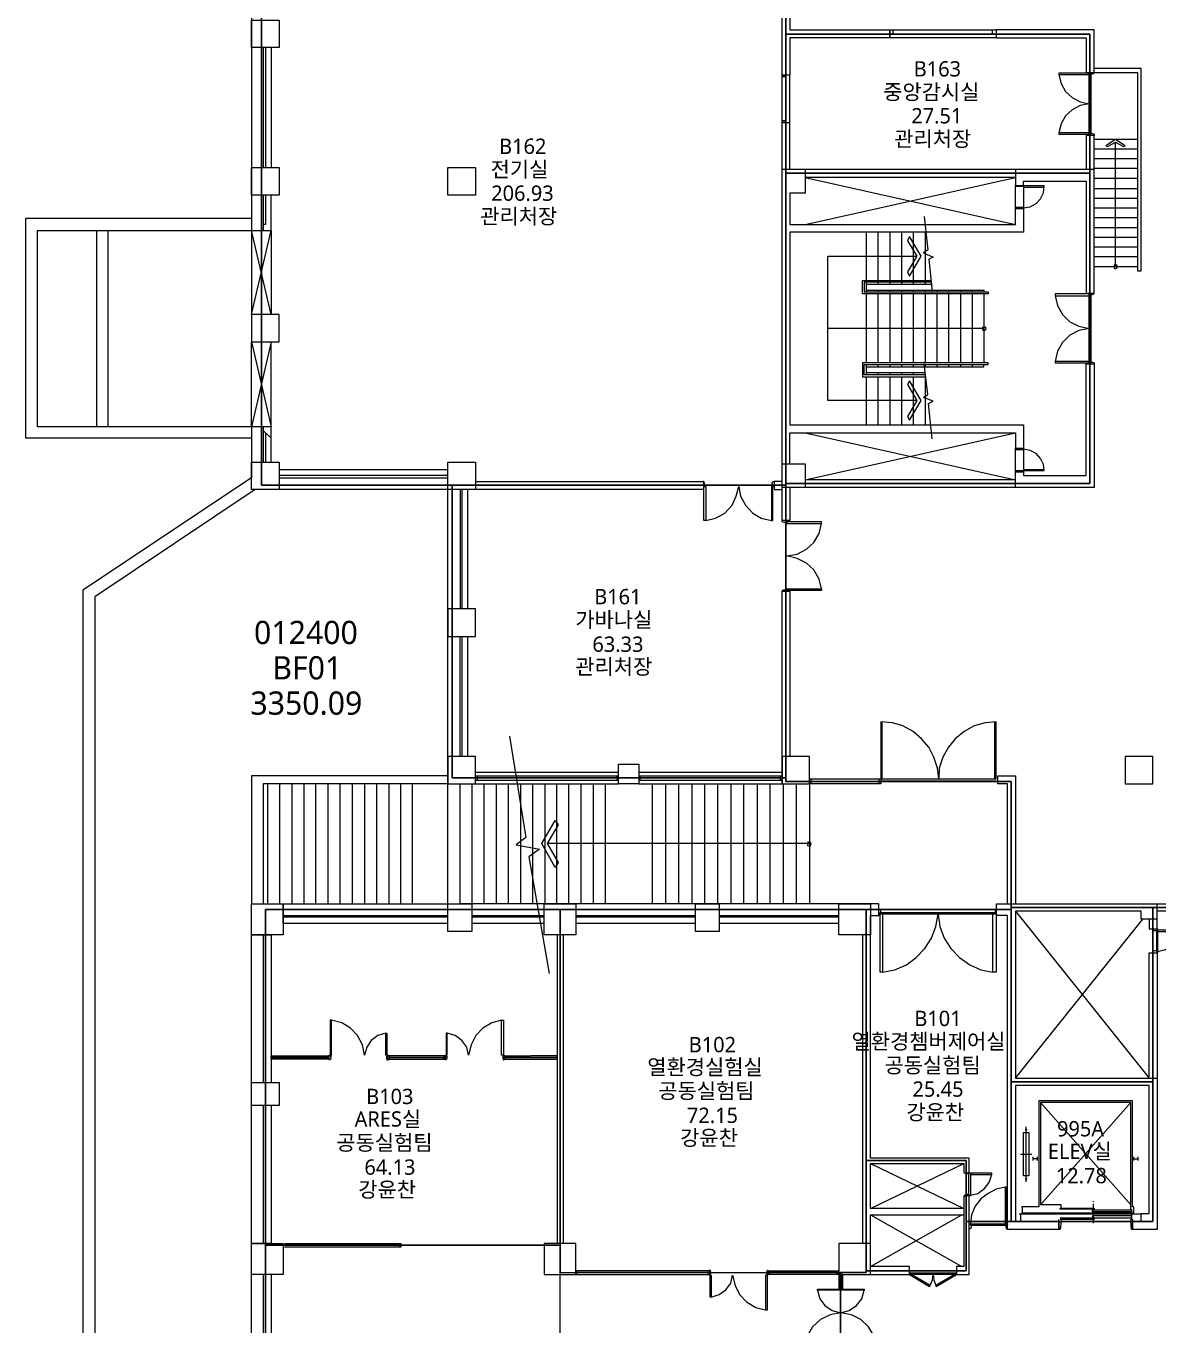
# Model space of a CAD drawing. Header units: millimetres. Extents: x -3982 to 126966, y -1911 to 106667.
# Drawn here: x 43112 to 71928, y 28333 to 61413 of the extents above; entities that cross this region are included whole.
import ezdxf

# ---------------------------------------------------------------- set-up
doc = ezdxf.new("R2010")
doc.units = ezdxf.units.MM
doc.layers.add('PDF_문자', color=7, linetype='Continuous')
doc.layers.add('PDF_형상', color=7, linetype='Continuous')
doc.styles.add('PDF 맑은 고딕', font='malgun.ttf')

msp = doc.modelspace()

# ---------------------------------------------------------------- linework, layer by layer
at = {"layer": 'PDF_형상', "lineweight": 5}
for points in [[(62450, 72455), (62450, 61203), (70195, 61203), (70195, 57665), (70195, 49765), (68394, 49765), (62450, 49765), (62450, 49719), (62450, 42269), (62450, 42176), (68193, 42176), (68193, 38963), (71700, 38963), (76697, 38963), (79289, 38963), (82936, 38963), (86397, 38963), (90448, 38963), (105440, 38963), (107784, 38963), (107784, 43557), (98487, 43557), (98487, 87448)], [(48855, 66201), (48855, 56206)], [(79289, 38963), (68193, 38963), (68193, 30971), (67044, 30971), (67044, 32523), (64499, 32523), (64499, 38917), (68193, 38917), (68193, 42176), (62450, 42176), (62450, 49765), (70195, 49765), (70195, 57665), (62450, 57665), (62450, 49765), (62450, 42269), (53961, 42269), (53961, 49719), (49103, 49719), (49103, 65208)], [(67805, 61203), (65104, 61203)], [(65182, 61203), (65182, 61312)], [(67711, 61203), (67711, 61312)], [(49150, 60862), (49150, 57805)], [(49212, 60862), (49212, 57805)], [(49351, 60862), (49351, 57805)], [(70179, 58689), (69403, 58689), (69403, 58658), (70226, 58658), (70226, 60210), (69403, 60210), (69403, 60179), (70179, 60179)], [(70195, 58627), (70179, 58627), (70179, 60226), (70195, 60226)], [(70226, 60195), (70257, 60195), (70303, 60210), (70303, 60226), (70288, 60226)], [(70303, 60226), (71405, 60226), (71405, 55182), (71498, 55182), (71498, 60334), (70303, 60334)], [(62559, 49657), (62559, 48819), (62357, 48819), (62357, 58953), (62357, 60164), (62450, 60164), (62450, 58953), (62357, 58953), (62559, 58953), (62559, 60164)], [(62450, 60117), (62357, 60117)], [(69403, 60179), (69465, 59946), (69574, 59745), (69745, 59589), (69946, 59481), (70179, 59434), (69946, 59388), (69745, 59279), (69574, 59124), (69465, 58922), (69403, 58689)], [(62450, 59000), (62357, 59000)], [(62559, 57758), (62559, 58953)], [(68301, 57758), (68301, 57355), (68503, 57355), (68503, 57463), (70101, 57463), (70101, 54608), (70303, 54608), (70303, 58627), (70101, 58627), (70101, 57758)], [(70226, 58674), (70257, 58674), (70303, 58658), (70303, 58627), (70288, 58627)], [(70303, 58534), (71405, 58534)], [(70303, 58286), (71405, 58286)], [(70846, 55290), (70846, 58456)], [(70303, 58037), (71405, 58037)], [(70303, 57758), (62357, 57758)], [(62947, 57758), (62947, 57153), (62559, 57153), (62559, 56361), (68301, 56361), (68301, 56765), (68503, 56765), (68301, 56765), (68301, 57355), (68503, 57355), (68503, 56765), (68503, 56160), (62559, 56160), (62559, 51255), (68503, 51255), (68503, 50665), (68503, 50060), (68301, 50060), (68301, 50665), (68503, 50665)], [(70303, 57789), (71405, 57789)], [(62947, 56361), (68301, 57556), (62947, 57556), (68301, 56361)], [(68301, 56796), (68487, 56796), (68487, 56780), (68503, 56780), (68674, 56811), (68829, 56889), (68937, 57013), (69015, 57168), (69031, 57339), (68487, 57339), (68487, 57323), (68301, 57323)], [(68503, 57308), (69031, 57308)], [(70303, 57541), (71405, 57541)], [(70303, 57277), (71405, 57277)], [(49351, 50308), (49351, 51209), (43407, 51209), (43407, 56206), (49351, 56206), (49351, 57106)], [(49150, 57106), (49150, 56206)], [(49212, 57106), (49212, 56361), (49150, 56361)], [(70303, 57029), (71405, 57029)], [(70303, 56780), (71405, 56780)], [(48855, 50914), (43112, 50914), (43112, 56516), (48855, 56516)], [(65973, 56563), (66066, 55709), (65958, 55632), (66206, 55523), (66097, 55477), (66175, 54654)], [(70303, 56532), (71405, 56532)], [(70303, 56284), (71405, 56284)], [(44913, 51209), (44913, 56206)], [(45208, 51209), (45208, 56206)], [(64499, 56160), (64499, 54933)], [(64794, 56160), (64794, 54933)], [(65104, 56160), (65104, 54933)], [(65399, 56160), (65399, 54933)], [(65694, 56160), (65694, 54933)], [(66004, 56160), (66004, 54933)], [(70303, 56035), (71405, 56035)], [(70303, 55787), (71405, 55787)], [(65787, 51876), (63521, 51876), (63521, 55554), (65787, 55554)], [(70303, 55539), (71405, 55539)], [(70303, 55290), (71405, 55290)], [(70893, 55290), (70877, 55306), (70846, 55321), (70815, 55306), (70815, 55290)], [(66159, 54887), (64452, 54887), (64452, 54639), (67603, 54639), (67603, 54592), (64406, 54592), (64406, 54933), (66144, 54933)], [(64499, 54887), (64499, 54639)], [(64499, 54840), (66159, 54840)], [(64499, 54685), (67494, 54685), (67494, 54639)], [(64499, 54592), (64499, 52838)], [(64794, 54887), (64794, 54840)], [(64794, 54685), (64794, 54639)], [(64794, 54592), (64794, 52838)], [(65104, 54887), (65104, 54840)], [(65104, 54685), (65104, 54639)], [(65104, 54592), (65104, 52838)], [(65399, 54887), (65399, 54840)], [(65399, 54685), (65399, 54639)], [(65399, 54592), (65399, 52838)], [(65694, 54887), (65694, 54840)], [(65694, 54685), (65694, 54639)], [(65694, 54592), (65694, 52838)], [(66004, 54887), (66004, 54840)], [(66004, 54685), (66004, 54639)], [(66004, 54592), (66004, 52838)], [(66299, 54685), (66299, 54639)], [(66299, 54592), (66299, 52838)], [(66594, 54685), (66594, 54639)], [(66594, 54592), (66594, 52838)], [(66904, 54685), (66904, 54639)], [(66904, 54592), (66904, 52838)], [(67199, 54685), (67199, 54639)], [(67199, 54592), (67199, 52838)], [(67494, 54592), (67494, 52838)], [(70179, 52869), (69310, 52869), (69310, 52838), (70226, 52838), (70226, 54592), (69310, 54592), (69310, 54545), (70179, 54545)], [(70195, 52807), (70179, 52807), (70179, 54608), (70195, 54608)], [(70226, 54576), (70257, 54576), (70303, 54592), (70303, 54608), (70288, 54608)], [(69310, 54545), (69372, 54297), (69496, 54064), (69682, 53878), (69915, 53769), (70179, 53707), (69915, 53661), (69682, 53537), (69496, 53350), (69372, 53133), (69310, 52869)], [(67494, 53707), (63521, 53707)], [(67556, 53707), (67541, 53738), (67494, 53754), (67463, 53738), (67448, 53707)], [(68301, 49657), (68301, 50060), (68503, 50060), (68503, 49967), (70101, 49967), (70101, 52807), (70303, 52807), (70303, 49657), (62357, 49657)], [(66004, 52528), (64452, 52528), (64452, 52792), (67603, 52792), (67603, 52838), (64406, 52838), (64406, 52481), (66004, 52481), (66004, 51255)], [(64499, 52730), (67494, 52730), (67494, 52792)], [(64499, 52792), (64499, 52528)], [(64794, 52792), (64794, 52730)], [(65104, 52792), (65104, 52730)], [(65399, 52792), (65399, 52730)], [(65694, 52792), (65694, 52730)], [(66175, 50898), (66082, 51798), (66206, 51860), (65958, 51954), (66066, 52031), (65973, 52807)], [(66004, 52792), (66004, 52730)], [(66299, 52792), (66299, 52730)], [(66594, 52792), (66594, 52730)], [(66904, 52792), (66904, 52730)], [(67199, 52792), (67199, 52730)], [(70226, 52854), (70257, 52854), (70303, 52838), (70303, 52807), (70288, 52807)], [(64499, 52590), (66004, 52590)], [(64499, 52481), (64499, 51255)], [(64794, 52590), (64794, 52528)], [(64794, 52481), (64794, 51255)], [(65104, 52590), (65104, 52528)], [(65104, 52481), (65104, 51255)], [(65399, 52590), (65399, 52528)], [(65399, 52481), (65399, 51255)], [(65694, 52590), (65694, 52528)], [(65694, 52481), (65694, 51255)], [(48855, 51209), (48855, 49905), (44556, 47049), (44556, 20371), (56304, 20371), (56304, 20867), (53262, 20867), (53262, 20665)], [(49150, 51209), (49150, 50308)], [(49351, 50914), (49150, 51116)], [(49212, 51053), (49212, 50308)], [(62559, 50262), (62559, 51053), (68301, 51053), (68301, 50665)], [(62947, 51053), (68301, 49858), (62947, 49858), (68301, 51053)], [(68301, 50091), (68487, 50091), (69031, 50091), (69015, 50246), (68937, 50402), (68829, 50526), (68674, 50603), (68503, 50634), (68487, 50634), (68487, 50619), (68301, 50619)], [(53852, 50107), (49553, 50107)], [(53852, 49967), (49553, 49967)], [(68503, 50122), (69031, 50122)], [(49553, 49905), (53852, 49905)], [(54551, 49812), (60355, 49812), (60355, 49610), (54163, 49610), (54163, 46568)], [(60355, 49719), (60355, 49688), (60417, 49688), (60417, 48819), (60370, 48819), (60370, 49734), (60386, 49734), (60386, 49765), (60370, 49812), (60355, 49812), (60355, 49796)], [(60417, 48819), (60665, 48881), (60898, 49005), (61084, 49207), (61193, 49439), (61255, 49688), (61302, 49439), (61426, 49207), (61612, 49005), (61829, 48881), (62093, 48819)], [(62155, 49719), (62155, 49688), (62093, 49688), (62093, 48819), (62124, 48819), (62124, 49734), (62109, 49734), (62109, 49765), (62124, 49812), (62155, 49812), (62155, 49796)], [(62357, 49812), (62155, 49812), (62155, 49610), (62357, 49610)], [(53852, 38560), (49662, 38560), (49662, 39057), (53852, 39057), (53852, 49610), (48948, 49610), (44866, 46879), (44866, 20665), (56304, 20665)], [(54209, 49610), (54209, 46568)], [(54349, 49610), (54349, 46568)], [(62466, 48819), (62481, 48819), (62481, 48741), (63366, 48741), (63366, 48788), (62450, 48788), (62450, 48772), (62404, 48772), (62357, 48788), (62357, 48819), (62373, 48819)], [(63366, 47080), (63304, 47329), (63164, 47561), (62978, 47732), (62745, 47856), (62481, 47918), (62745, 47965), (62978, 48089), (63164, 48260), (63304, 48493), (63366, 48741)], [(58710, 42114), (62357, 42114), (62357, 47018), (62559, 47018), (62559, 42812)], [(62466, 47018), (62481, 47018), (62481, 47080), (63366, 47080), (63366, 47034), (62450, 47034), (62450, 47049), (62404, 47049), (62357, 47034), (62357, 47018), (62373, 47018)], [(54163, 42812), (54163, 45870)], [(54209, 45870), (54209, 42812)], [(54349, 45870), (54349, 42812)], [(64902, 42238), (64902, 43697)], [(67773, 42238), (67773, 43697)], [(55420, 43325), (55839, 40748), (55590, 40562), (56180, 40453), (55916, 40252), (56428, 37287)], [(54551, 42409), (58198, 42409)], [(58710, 42409), (62357, 42409)], [(53852, 42316), (48855, 42316), (48855, 39057)], [(53852, 42114), (49150, 42114), (49150, 39057)], [(49258, 42114), (49258, 39057)], [(49569, 42114), (49569, 39057)], [(49879, 42114), (49879, 39057)], [(50189, 42114), (50189, 39057)], [(50484, 42114), (50484, 39057)], [(50795, 42114), (50795, 39057)], [(51105, 42114), (51105, 39057)], [(51415, 42114), (51415, 39057)], [(51726, 42114), (51726, 39057)], [(52036, 42114), (52036, 39057)], [(52347, 42114), (52347, 39057)], [(52642, 42114), (52642, 39057)], [(52952, 39057), (52952, 42114)], [(64607, 32445), (66982, 31297), (64607, 31297), (64607, 32445), (66982, 32445), (66982, 32212), (67122, 32212), (67122, 32585), (64607, 32585), (64607, 38762), (64825, 38762), (64825, 39057), (54163, 39057), (54163, 42114)], [(54457, 42114), (54457, 39057)], [(54551, 42316), (58198, 42316)], [(54551, 42207), (58198, 42207)], [(54551, 42114), (58198, 42114)], [(54597, 42316), (54597, 42207)], [(54768, 42114), (54768, 39057)], [(55078, 42114), (55078, 39057)], [(55389, 42114), (55389, 39057)], [(55699, 42114), (55699, 41617), (55699, 39057)], [(56009, 42114), (56009, 39057)], [(56320, 42114), (56320, 39057)], [(56615, 42114), (56615, 39057)], [(56925, 42114), (56925, 39057)], [(57235, 42114), (57235, 39057)], [(57546, 42114), (57546, 39057)], [(57856, 42114), (57856, 39057)], [(58151, 42316), (58151, 42207)], [(58710, 42316), (62357, 42316)], [(58710, 42207), (62357, 42207)], [(58741, 42316), (58741, 42207)], [(59051, 42114), (59051, 39057)], [(59393, 42114), (59393, 39057)], [(59719, 42114), (59719, 39057)], [(60060, 42114), (60060, 39057)], [(60386, 42114), (60386, 39057)], [(60712, 42114), (60712, 39057)], [(61053, 42114), (61053, 39057)], [(61379, 42114), (61379, 39057)], [(61721, 42114), (61721, 39057)], [(62047, 42114), (62047, 39057)], [(62310, 42316), (62310, 42207)], [(62388, 42114), (62388, 39057)], [(62714, 42114), (62714, 39057)], [(63055, 42238), (64871, 42238), (64871, 42114), (63055, 42114), (63055, 39057)], [(63102, 42114), (63102, 42238)], [(63102, 42176), (64825, 42176)], [(64825, 42238), (64825, 42114)], [(64871, 42192), (67805, 42192)], [(68099, 39057), (68099, 42114), (67851, 42114), (67851, 42316), (68301, 42316), (68301, 39057)], [(63055, 40593), (56382, 40593)], [(63102, 40593), (63086, 40624), (63055, 40640), (63009, 40624), (63009, 40593)], [(68301, 38870), (71700, 34618), (71700, 37815), (71902, 37815), (71902, 30769), (71281, 30769), (71281, 30971), (71498, 30971), (71498, 31172), (71700, 31172), (71700, 34432), (68301, 34432), (68301, 30971), (69403, 30971), (69403, 30769), (68099, 30769), (68099, 38762), (67820, 38762), (67820, 39057), (72616, 39057), (72616, 38870), (71902, 38870)], [(71700, 38669), (71700, 38420), (71902, 38420), (71902, 39057)], [(49212, 20526), (49212, 38917), (64499, 38917), (64499, 29714), (67044, 29714), (67044, 30971), (68193, 30971), (68193, 34525), (71793, 34525), (71793, 38963), (76697, 38963)], [(49662, 38762), (53852, 38762)], [(53852, 38715), (49662, 38715)], [(54457, 38762), (56304, 38762)], [(56304, 38715), (54457, 38715)], [(57111, 38762), (60153, 38762)], [(60153, 38715), (57111, 38715)], [(60758, 38762), (63800, 38762)], [(63800, 38715), (60758, 38715)], [(84116, 27323), (84116, 29698), (84147, 29698), (84147, 30971), (84147, 32461), (84147, 34245), (82936, 34245), (82936, 30878), (79289, 30878), (76697, 30878), (76697, 36465), (76697, 38963), (71793, 38963), (71793, 34525), (71793, 30971), (68193, 30971), (67044, 30971), (67044, 29714), (64499, 29714), (64499, 29667), (63847, 29667), (63847, 27323)], [(64871, 38839), (64871, 38870), (64856, 38917), (64825, 38917), (64825, 38901)], [(67820, 38808), (67820, 38793), (64825, 38793), (64825, 38808)], [(64918, 38793), (64918, 37318), (64856, 37318), (64856, 38839), (67805, 38839), (67805, 37318), (67727, 37318), (67727, 38793)], [(64918, 37318), (65228, 37380), (65523, 37505), (65771, 37691), (65989, 37924), (66159, 38187), (66268, 38482), (66330, 38793), (66377, 38482), (66485, 38187), (66656, 37924), (66873, 37691), (67137, 37505), (67417, 37380), (67727, 37318)], [(67789, 38839), (67789, 38870), (67805, 38917), (67820, 38917), (67820, 38901)], [(71902, 38669), (71498, 38669), (71498, 38870), (68301, 38870), (68301, 34618), (71902, 34618)], [(56304, 38560), (54457, 38560)], [(60153, 38560), (57111, 38560)], [(63800, 38560), (60758, 38560)], [(68301, 34618), (71545, 38669)], [(71886, 38374), (71840, 38374), (71793, 38389), (71793, 38420), (71809, 38420)], [(71917, 38358), (72460, 38358), (72460, 38389), (71886, 38389), (71886, 37846), (71917, 37846), (72119, 37893), (72290, 38001), (72414, 38172), (72460, 38358)], [(71902, 38420), (71917, 38420), (71917, 37815), (71902, 37815)], [(49351, 29620), (49351, 25523), (48855, 25523), (48855, 38265), (49351, 38265), (49351, 34509)], [(49150, 38265), (49150, 34509)], [(49212, 38265), (49212, 34509)], [(56630, 38265), (56630, 30412)], [(56785, 38265), (56785, 30412)], [(64406, 38265), (64406, 30412)], [(71886, 37862), (71840, 37862), (71793, 37846), (71793, 37815), (71809, 37815)], [(52269, 35766), (52067, 35704), (51897, 35580), (51788, 35409), (51726, 35208), (51679, 35471), (51555, 35704), (51369, 35890), (51152, 36030), (50888, 36092)], [(55218, 36092), (54970, 36030), (54737, 35890), (54566, 35704), (54442, 35471), (54380, 35208), (54333, 35409), (54209, 35580), (54038, 35704), (53837, 35766)], [(50826, 35099), (49351, 35099), (49351, 35192), (50826, 35192)], [(49351, 35146), (50795, 35146), (49351, 35146)], [(49382, 35192), (49382, 35099)], [(50795, 35099), (50795, 35192)], [(53759, 35099), (53759, 35192), (53790, 35192), (52331, 35192), (52362, 35192), (52362, 35099), (52331, 35099), (53759, 35099), (53790, 35099)], [(55280, 35099), (55311, 35099), (55311, 35192), (55280, 35192), (56630, 35208)], [(55311, 35161), (56630, 35161)], [(55311, 35146), (56630, 35146)], [(55311, 35099), (56630, 35099)], [(49351, 33919), (49351, 30412), (48855, 30412)], [(49150, 33919), (49150, 30412)], [(49212, 33919), (49212, 30412)], [(68456, 31188), (71312, 31188), (71312, 31343), (71281, 31343), (71281, 34044), (68891, 34044), (68891, 31343), (68456, 31343)], [(71234, 31390), (68937, 33997)], [(69465, 31312), (69465, 31390), (68937, 31390), (71234, 33997)], [(71265, 31188), (71265, 31266), (71234, 31266), (71234, 33997), (68937, 33997), (68937, 31390)], [(68549, 33314), (68596, 33314)], [(68565, 33376), (68565, 31979)], [(64607, 31297), (66982, 32445)], [(68720, 32678), (68425, 32678)], [(68751, 32523), (68751, 32616)], [(68860, 32569), (68751, 32569)], [(68860, 32523), (68860, 32616)], [(71312, 32523), (71312, 32616)], [(71312, 32569), (71421, 32569)], [(71421, 32523), (71421, 32616)], [(67106, 32181), (67060, 32181), (67013, 32197), (67013, 32212), (67029, 32212)], [(67153, 32166), (67696, 32166), (67696, 32197), (67106, 32197), (67106, 31638), (67153, 31638), (67339, 31685), (67510, 31809), (67634, 31964), (67696, 32166)], [(67122, 32212), (67153, 32212), (67153, 31623), (67122, 31623)], [(68037, 31840), (67805, 31793), (67603, 31685), (67417, 31545), (67277, 31359), (67184, 31141), (67153, 30909), (67153, 30878), (68068, 30878), (68068, 31840), (68037, 31840), (68037, 30909)], [(68549, 32057), (68596, 32057)], [(67106, 31654), (67060, 31654), (67013, 31638), (67013, 31623), (67029, 31623)], [(70288, 31467), (70288, 31483)], [(64607, 29620), (64607, 30412), (63800, 30412), (63800, 29620), (64607, 29620), (65601, 29620), (65601, 29822), (64607, 29822), (66935, 31141)], [(64607, 31141), (66935, 29822)], [(64607, 30412), (64607, 31141), (66982, 31141)], [(71514, 31157), (68394, 31157)], [(68425, 31157), (68425, 30986)], [(68472, 31343), (68472, 31188)], [(70288, 30924), (70288, 31421)], [(71265, 31017), (71265, 31157)], [(67122, 30893), (67122, 30909), (68099, 30909), (68099, 30893)], [(67168, 30878), (67168, 30831), (67153, 30784), (67122, 30784), (67122, 30800)], [(68053, 30878), (68053, 30831), (68068, 30784), (68099, 30784), (68099, 30800)], [(69465, 31017), (69465, 30986), (69434, 30769), (69403, 30769), (69403, 31017)], [(69434, 31064), (70303, 31064), (70303, 31017), (69434, 31017)], [(49693, 30412), (52657, 30412), (52657, 30319), (49693, 30319)], [(49693, 30365), (52626, 30365), (49693, 30365)], [(52626, 30319), (52626, 30412)], [(49150, 29620), (49150, 25523)], [(49212, 29620), (49212, 25523)], [(60510, 29714), (57111, 29714), (57111, 29620), (60510, 29620)], [(57127, 29714), (57127, 29620)], [(57127, 29667), (60479, 29667), (57127, 29667)], [(60479, 29620), (60479, 29714)], [(60557, 29046), (60758, 29108), (60929, 29232), (61053, 29403), (61100, 29605), (61162, 29341), (61271, 29108), (61457, 28922), (61690, 28782), (61938, 28720)], [(62000, 29714), (63800, 29714), (63800, 29248), (63909, 29248), (63909, 29620), (62000, 29620)], [(62031, 29714), (62031, 29620)], [(62031, 29667), (63769, 29667), (62031, 29667)], [(63769, 29620), (63769, 29714)], [(63909, 29589), (63800, 29589)], [(63847, 27323), (63847, 29667)], [(63847, 29589), (63847, 29279)], [(63862, 29589), (63862, 29279)], [(66796, 29651), (65601, 29651)], [(66796, 29620), (65601, 29620)], [(66128, 29341), (66190, 29481), (66206, 29620), (66221, 29481), (66268, 29341)], [(64778, 27789), (64778, 27743), (62931, 27743), (62931, 27789), (64778, 27789), (64701, 28053), (64561, 28286), (64359, 28472), (64126, 28596), (63847, 28643), (64064, 28705), (64250, 28829), (64390, 29000), (64452, 29217), (63257, 29217), (63257, 29248), (64452, 29248), (64452, 29217)], [(63257, 29217), (63319, 29000), (63443, 28829), (63630, 28705), (63847, 28643), (63583, 28596), (63335, 28472), (63133, 28286), (62993, 28053), (62931, 27789)], [(63800, 29279), (63909, 29279)], [(63847, 29217), (63847, 29248)]]:
    msp.add_lwpolyline(points, dxfattribs=at)
for points in [[(49103, 65208), (49103, 49719), (54007, 49719), (62450, 49719), (62450, 49765), (62450, 51162), (62450, 56253), (62450, 57665), (62450, 61203), (62450, 65208), (58958, 65208)], [(62357, 62088), (62559, 62088), (62559, 61312), (65104, 61312), (65104, 61110), (62559, 61110), (62559, 60164), (62357, 60164)], [(49553, 60862), (48855, 60862), (48855, 61560), (49553, 61560)], [(62450, 61203), (62450, 57665), (68394, 57665), (70195, 57665), (70195, 61203)], [(65104, 61110), (65104, 61312), (67805, 61312), (67805, 61110)], [(70303, 60226), (70303, 61312), (67805, 61312), (67805, 61110), (70101, 61110), (70101, 60226)], [(70598, 58363), (70645, 58348), (70846, 58456), (71048, 58348), (71095, 58363), (70846, 58519)], [(49553, 57106), (48855, 57106), (48855, 57805), (49553, 57805)], [(53852, 57805), (54551, 57805), (54551, 57106), (53852, 57106)], [(49351, 56206), (49351, 54064), (48855, 56206), (48855, 54064)], [(65601, 56051), (65554, 55942), (65787, 55554), (65554, 55151), (65601, 55042), (65896, 55554)], [(70800, 55290), (70815, 55244), (70846, 55228), (70877, 55244), (70893, 55290), (70877, 55321), (70846, 55337), (70815, 55321)], [(48855, 53366), (49553, 53366), (49553, 54064), (48855, 54064)], [(67448, 53707), (67463, 53676), (67494, 53661), (67541, 53676), (67556, 53707), (67541, 53738), (67494, 53754), (67463, 53738)], [(49351, 53366), (48855, 51209), (48855, 53366), (49351, 51209)], [(65554, 52280), (65787, 51876), (65554, 51472), (65601, 51379), (65896, 51876), (65601, 52373)], [(49553, 49610), (48855, 49610), (48855, 50308), (49553, 50308)], [(54551, 49610), (53852, 49610), (53852, 50308), (54551, 50308)], [(62947, 49657), (62357, 49657), (62357, 50262), (62947, 50262)], [(53961, 49719), (53961, 42269), (62450, 42269), (62450, 49719)], [(53852, 45870), (54551, 45870), (54551, 46568), (53852, 46568)], [(67805, 43697), (67525, 43666), (67246, 43588), (66997, 43449), (66765, 43262), (66594, 43045), (66454, 42797), (66361, 42517), (66346, 42238), (66315, 42517), (66221, 42797), (66097, 43045), (65911, 43262), (65694, 43449), (65430, 43588), (65166, 43666), (64871, 43697), (64871, 42238), (67805, 42238)], [(53852, 42114), (54551, 42114), (54551, 42812), (53852, 42812)], [(62357, 42114), (63055, 42114), (63055, 42812), (62357, 42812)], [(71793, 42114), (71793, 42812), (71095, 42812), (71095, 42114)], [(58198, 42611), (58710, 42611), (58710, 42114), (58198, 42114)], [(56661, 41074), (56382, 40593), (56661, 40112), (56584, 39988), (56242, 40593), (56584, 41183)], [(63009, 40593), (63009, 40546), (63055, 40531), (63086, 40546), (63102, 40593), (63086, 40624), (63055, 40640), (63009, 40624)], [(48855, 39057), (49662, 39057), (49662, 38265), (48855, 38265)], [(53852, 38358), (53852, 39057), (54457, 39057), (54457, 38358)], [(57111, 38265), (56304, 38265), (56304, 39057), (57111, 39057)], [(60758, 38358), (60153, 38358), (60153, 39057), (60758, 39057)], [(64607, 38265), (63800, 38265), (63800, 39057), (64607, 39057)], [(49212, 38917), (49212, 30365), (56708, 30365), (56708, 38917)], [(56708, 38917), (56708, 29667), (64499, 29667), (64499, 32523), (64499, 38917)], [(64499, 38917), (64499, 32523), (67044, 32523), (67044, 30971), (68193, 30971), (68193, 34525), (68193, 38917)], [(50888, 35208), (50888, 36092), (50857, 36092), (50857, 35177), (50872, 35177), (50872, 35130), (50857, 35083), (50826, 35083), (50826, 35208)], [(55280, 35208), (55218, 35208), (55218, 36092), (55264, 36092), (55264, 35177), (55249, 35177), (55249, 35130), (55264, 35083), (55280, 35083)], [(52331, 35208), (52269, 35208), (52269, 35766), (52300, 35766), (52300, 35177), (52285, 35177), (52285, 35130), (52300, 35083), (52331, 35083)], [(53837, 35208), (53837, 35766), (53806, 35766), (53806, 35177), (53821, 35177), (53821, 35130), (53806, 35083), (53790, 35083), (53790, 35208)], [(53759, 35146), (52362, 35146)], [(49553, 33919), (48855, 33919), (48855, 34509), (49553, 34509)], [(68193, 34525), (68193, 30971), (71793, 30971), (71793, 34525)], [(68643, 32135), (68503, 32135), (68503, 33237), (68643, 33237)], [(66796, 29822), (66796, 29620), (67122, 29620), (67122, 31623), (66982, 31623), (66982, 29822)], [(70303, 31281), (69434, 31281), (69434, 31312), (70303, 31312)], [(71250, 31266), (71250, 31219), (70257, 31219), (70257, 31266)], [(71250, 31064), (71250, 31110), (70257, 31110), (70257, 31064)], [(71281, 30769), (71250, 30769), (71234, 30986), (71234, 31017), (71281, 31017)], [(48855, 30412), (49662, 30412), (49662, 29620), (48855, 29620)], [(56708, 20526), (56708, 29667), (56708, 30024), (56708, 30365), (49212, 30365), (49212, 26454), (49212, 20526)], [(57111, 30412), (56304, 30412), (56304, 29620), (57111, 29620)], [(56708, 29667), (63847, 29667), (63847, 27323), (63847, 20526), (56708, 20526)], [(60557, 29605), (60557, 29046), (60526, 29046), (60526, 29636), (60541, 29636), (60541, 29683), (60526, 29729), (60510, 29729), (60510, 29605)], [(62000, 29605), (61938, 29605), (61938, 28720), (61985, 28720), (61985, 29636), (61969, 29636), (61969, 29683), (61985, 29729), (62000, 29729)], [(66128, 29341), (65616, 29636), (65601, 29620), (66113, 29310)], [(66796, 29620), (66780, 29636), (66268, 29341), (66284, 29310)]]:
    msp.add_lwpolyline(points, close=True, dxfattribs=at)

# ---------------------------------------------------------------- texts
at = {"layer": 'PDF_문자', "attachment_point": 4, "style": 'PDF 맑은 고딕'}
for s, insert, char_height in [('B163', (65710, 60319), 390.4), ('중앙감시실', (64933, 59713), 390.4), ('27.51', (65647, 59124), 390.4), ('관리처장', (65213, 58518), 390.4), ('B162', (55156, 58347), 390.4), ('전기실', (54939, 57742), 390.4), ('206.93', (54954, 57152), 390.4), ('관리처장', (54675, 56547), 390.4), ('B161', (57577, 46878), 390.4), ('가바나실', (57096, 46273), 390.4), ('012400', (48917, 45965), 591.2), ('63.33', (57530, 45667), 390.4), ('BF01', (49382, 45065), 591.2), ('관리처장', (57096, 45078), 390.4), ('3350.09', (48824, 44165), 591.2), ('B101', (65725, 36138), 390.4), ('열환경쳄버제어실', (64126, 35533), 390.4), ('B102', (59983, 35471), 390.4), ('열환경실험실', (58927, 34881), 390.4), ('공동실험팀', (64964, 34928), 390.4), ('공동실험팀', (59206, 34276), 390.4), ('25.45', (65678, 34338), 390.4), ('B103', (51772, 34152), 390.4), ('ARES실', (51478, 33562), 390.4), ('72.15', (59936, 33670), 390.4), ('강윤찬', (65523, 33733), 390.4), ('995A', (69357, 33329), 390.4), ('공동실험팀', (51012, 32957), 390.4), ('강윤찬', (59765, 33081), 390.4), ('ELEV실', (69124, 32739), 390.4), ('64.13', (51726, 32352), 390.4), ('12.78', (69326, 32134), 390.4), ('강윤찬', (51571, 31762), 390.4)]:
    msp.add_mtext(s, dxfattribs=dict(at, insert=insert, char_height=char_height))

doc.saveas('drawing.dxf')
